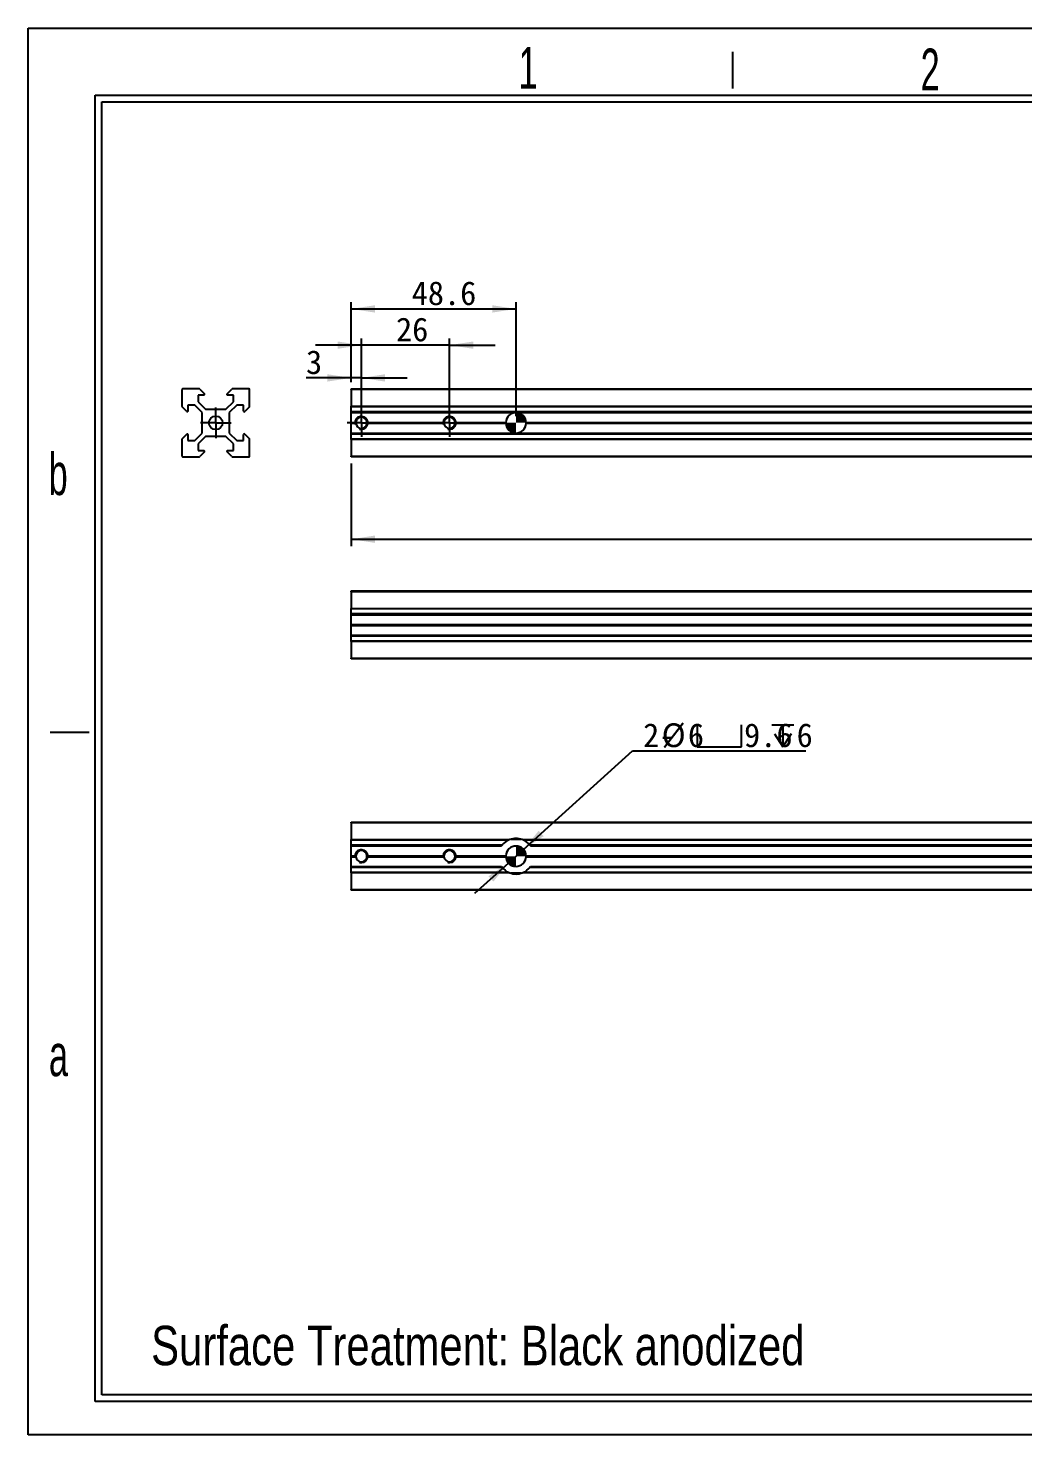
# Model space of a CAD drawing. Header units: millimetres. Extents: x 2 to 295, y 1 to 209.
# Drawn here: x 1.8 to 148.5, y 1.3 to 208.7 of the extents above; entities that cross this region are included whole.
import ezdxf

# ---------------------------------------------------------------- set-up
doc = ezdxf.new("R2010")
doc.units = ezdxf.units.MM
doc.linetypes.add('CENTER', pattern=[10.16, 6.35, -1.27, 1.27, -1.27])
doc.layers.add('DIM', color=5, linetype='Continuous')
doc.layers.add('SLD-0', color=179, linetype='Continuous')
doc.layers.add('中心线', color=1, linetype='CENTER', lineweight=25)
doc.styles.add('SLDTEXTSTYLE0', font='arial.ttf', dxfattribs={"width": 0.7584})
doc.styles.add('SLDTEXTSTYLE11', font='', dxfattribs={"width": 0.67})
doc.styles.add('SLDTEXTSTYLE12', font='')
doc.styles.add('SLDTEXTSTYLE3', font='GOTHIC.TTF', dxfattribs={"width": 0.61171})
doc.styles.get('SLDTEXTSTYLE11').set_extended_font_data('宋体')
doc.styles.get('SLDTEXTSTYLE12').set_extended_font_data('宋体')
doc.dimstyles.new('SLDDIMSTYLE0', dxfattribs={"dimtxt": 3.5, "dimasz": 3.5, "dimexe": 0, "dimexo": 0.0625, "dimgap": 0.875, "dimtad": 2, "dimlfac": 2, "dimrnd": 1e-09, "dimzin": 12, "dimdsep": 46, "dimtxsty": 'SLDTEXTSTYLE11', "dimsah": 1, "dimcen": 0.09, "dimadec": 0, "dimazin": 3, "dimtfac": 1, "dimtmove": 0, "dimatfit": 0, "dimfxl": 0, "dimfrac": 2, "dimtolj": 1, "dimtzin": 12, "dimarcsym": 0})
doc.dimstyles.new('SLDDIMSTYLE1', dxfattribs={"dimtxt": 3.5, "dimasz": 3.5, "dimexe": 0, "dimexo": 0.0625, "dimgap": 0.875, "dimtad": 2, "dimlfac": 2, "dimrnd": 1e-09, "dimzin": 12, "dimdsep": 46, "dimtxsty": 'SLDTEXTSTYLE11', "dimsah": 1, "dimcen": 0.09, "dimadec": 0, "dimazin": 3, "dimtfac": 1, "dimtofl": 0, "dimtmove": 0, "dimatfit": 3, "dimfxl": 0, "dimfrac": 2, "dimtolj": 1, "dimtzin": 12, "dimarcsym": 0})
doc.dimstyles.new('SLDDIMSTYLE2', dxfattribs={"dimtxt": 3.5, "dimasz": 3.5, "dimexe": 0, "dimexo": 0.0625, "dimgap": 0.875, "dimtad": 0, "dimtih": 1, "dimtoh": 1, "dimlfac": 2, "dimrnd": 1e-09, "dimzin": 12, "dimdsep": 46, "dimtxsty": 'SLDTEXTSTYLE11', "dimsah": 1, "dimcen": 0, "dimadec": 0, "dimazin": 3, "dimtfac": 1, "dimtmove": 0, "dimatfit": 3, "dimfxl": 0, "dimfrac": 2, "dimtolj": 1, "dimtzin": 12, "dimarcsym": 0})

# ---------------------------------------------------------------- blocks, each defined once
blk = doc.blocks.new('_D')
at = {"layer": 'DIM'}
for p, q in [((50.94, 161.94), (44.2, 161.94)), ((50.94, 151.49), (50.94, 162.94)), ((63.94, 161.94), (50.94, 161.94)), ((63.94, 151.49), (63.94, 162.94)), ((63.94, 161.94), (70.67, 161.94))]:
    blk.add_line(p, q, dxfattribs=at)
for points in [[(50.94, 161.94), (47.44, 162.48), (47.44, 161.4)], [(63.94, 161.94), (67.44, 161.4), (67.44, 162.48)]]:
    blk.add_solid(points, dxfattribs=at)
at = {"layer": 'DIM', "insert": (56.05, 166.01), "char_height": 3.5, "attachment_point": 1, "style": 'SLDTEXTSTYLE12'}
blk.add_mtext('26', dxfattribs=at)
blk = doc.blocks.new('_D_1')
at = {"layer": 'DIM'}
for p, q in [((49.44, 156.49), (49.44, 158.11)), ((50.94, 151.49), (50.94, 158.11)), ((49.44, 157.11), (42.78, 157.11)), ((50.94, 157.11), (49.44, 157.11)), ((50.94, 157.11), (57.67, 157.11))]:
    blk.add_line(p, q, dxfattribs=at)
for points in [[(49.44, 157.11), (45.94, 157.65), (45.94, 156.57)], [(50.94, 157.11), (54.44, 156.57), (54.44, 157.65)]]:
    blk.add_solid(points, dxfattribs=at)
at = {"layer": 'DIM', "insert": (42.78, 161.18), "char_height": 3.5, "attachment_point": 1, "style": 'SLDTEXTSTYLE12'}
blk.add_mtext('3', dxfattribs=at)
blk = doc.blocks.new('_D_2')
at = {"layer": 'DIM'}
for p, q in [((49.44, 156.49), (49.44, 168.28)), ((73.74, 151.49), (73.74, 168.28)), ((49.44, 167.28), (73.74, 167.28))]:
    blk.add_line(p, q, dxfattribs=at)
for points in [[(49.44, 167.28), (52.94, 166.74), (52.94, 167.82)], [(73.74, 167.28), (70.24, 167.82), (70.24, 166.74)]]:
    blk.add_solid(points, dxfattribs=at)
at = {"layer": 'DIM', "insert": (58.36, 171.35), "char_height": 3.5, "attachment_point": 1, "style": 'SLDTEXTSTYLE12'}
blk.add_mtext('48.6', dxfattribs=at)
blk = doc.blocks.new('_D_6')
at = {"layer": 'DIM'}
for p, q in [((49.44, 144.49), (49.44, 132.33)), ((256.94, 144.49), (256.94, 132.33)), ((49.44, 133.33), (256.94, 133.33))]:
    blk.add_line(p, q, dxfattribs=at)
for points in [[(49.44, 133.33), (52.94, 132.79), (52.94, 133.87)], [(256.94, 133.33), (253.44, 133.87), (253.44, 132.79)]]:
    blk.add_solid(points, dxfattribs=at)
at = {"layer": 'DIM', "insert": (154.5, 137.4), "char_height": 3.5, "attachment_point": 1, "style": 'SLDTEXTSTYLE12'}
blk.add_mtext('415', dxfattribs=at)
blk = doc.blocks.new('SW_CENTERMARKSYMBOL_0')
at = {"layer": '中心线', "color": 0}
for p, q in [((0, 1.25), (0, 2.075)), ((-1.25, 0), (-2.075, 0)), ((0, 0), (-1.25, 0)), ((0, 0), (0, 1.25)), ((0, 0), (0, -1.25)), ((0, 0), (1.25, 0)), ((1.25, 0), (2.075, 0)), ((0, -1.25), (0, -2.075))]:
    blk.add_line(p, q, dxfattribs=at)
blk = doc.blocks.new('SW_CENTERMARKSYMBOL_3')
at = {"layer": '中心线', "color": 0}
for p, q in [((0, 1.25), (0, 2.075)), ((-1.25, 0), (-2.075, 0)), ((0, 0), (-1.25, 0)), ((0, 0), (0, 1.25)), ((0, 0), (0, -1.25)), ((0, 0), (1.25, 0)), ((1.25, 0), (2.075, 0)), ((0, -1.25), (0, -2.075))]:
    blk.add_line(p, q, dxfattribs=at)
blk = doc.blocks.new('SW_DOWELSYMBOL_1')
at = {"linetype": 'Continuous', "lineweight": 0}
h = blk.add_hatch(color=0, dxfattribs=at)
edge = h.paths.add_edge_path(flags=0)
edge.add_arc((0, 0), 1.5, 180, 270)
edge.add_line((0, -1.5), (0, 0))
edge.add_line((0, 0), (-1.5, 0))
h = blk.add_hatch(color=0, dxfattribs=at)
edge = h.paths.add_edge_path(flags=0)
edge.add_arc((0, 0), 1.5, 0, 90)
edge.add_line((0, 1.5), (0, 0))
edge.add_line((0, 0), (1.5, 0))
at = {"color": 0, "linetype": 'Continuous', "lineweight": 0}
blk.add_circle((0, 0), 1.5, dxfattribs=at)
blk = doc.blocks.new('SW_CENTERMARKSYMBOL_4')
at = {"layer": '中心线', "color": 0}
for p, q in [((0, 1.25), (0, 2.25)), ((-1.25, 0), (-2.25, 0)), ((0, 0), (-1.25, 0)), ((0, 0), (0, 1.25)), ((0, 0), (0, -1.25)), ((0, 0), (1.25, 0)), ((1.25, 0), (2.25, 0)), ((0, -1.25), (0, -2.25))]:
    blk.add_line(p, q, dxfattribs=at)
blk = doc.blocks.new('SW_SYMBOL_HOLE_SPOT')
at = {"layer": 'DIM', "color": 0}
for p, q in [((0, 875), (0, 75)), ((1600, 75), (1600, 875)), ((0, 75), (1600, 75))]:
    blk.add_line(p, q, dxfattribs=at)
blk = doc.blocks.new('SW_SYMBOL_HOLE_DEPTH')
at = {"layer": 'DIM', "color": 0}
for p, q in [((0, 875), (800, 875)), ((100, 555), (400, 75)), ((400, 875), (400, 75)), ((700, 555), (400, 75))]:
    blk.add_line(p, q, dxfattribs=at)
blk = doc.blocks.new('_D_10')
at = {"layer": 'DIM'}
for p, q in [((74.85, 87.61), (90.9, 102.11)), ((90.9, 102.11), (116.47, 102.11)), ((72.62, 85.59), (74.85, 87.61)), ((72.62, 85.59), (67.63, 81.08))]:
    blk.add_line(p, q, dxfattribs=at)
blk.add_arc((73.74, 86.6), 1.5, 210.9881, 255.8028, dxfattribs=at)
for points in [[(74.85, 87.61), (77.81, 89.55), (77.08, 90.35)], [(72.62, 85.59), (69.67, 83.65), (70.39, 82.85)]]:
    blk.add_solid(points, dxfattribs=at)
at = {"layer": 'DIM', "xscale": 0.004072727272727273, "yscale": 0.004072727272727273, "zscale": 0.004072727272727273}
for name, p in [('SW_SYMBOL_HOLE_SPOT', (100.44, 102.4)), ('SW_SYMBOL_HOLE_DEPTH', (111.45, 102.4))]:
    blk.add_blockref(name, p, dxfattribs=at)
at = {"layer": 'DIM', "char_height": 3.5, "attachment_point": 1, "style": 'SLDTEXTSTYLE12'}
for s, insert in [('2-', (92.48, 106.19)), ('%%c', (95.21, 106.19)), ('6', (99.08, 106.19)), ('9.6', (107.36, 106.19)), ('6', (115.11, 106.19))]:
    blk.add_mtext(s, dxfattribs=dict(at, insert=insert))
blk = doc.blocks.new('SW_DOWELSYMBOL_3')
at = {"linetype": 'Continuous', "lineweight": 0}
h = blk.add_hatch(color=0, dxfattribs=at)
edge = h.paths.add_edge_path(flags=0)
edge.add_arc((0, 0), 1.5, 180, 270)
edge.add_line((0, -1.5), (0, 0))
edge.add_line((0, 0), (-1.5, 0))
h = blk.add_hatch(color=0, dxfattribs=at)
edge = h.paths.add_edge_path(flags=0)
edge.add_arc((0, 0), 1.5, 0, 90)
edge.add_line((0, 1.5), (0, 0))
edge.add_line((0, 0), (1.5, 0))
at = {"color": 0, "linetype": 'Continuous', "lineweight": 0}
blk.add_circle((0, 0), 1.5, dxfattribs=at)

msp = doc.modelspace()

# ---------------------------------------------------------------- linework, layer by layer
at = {"color": 7, "linetype": 'Continuous', "lineweight": 25}
for p, q in [((24.4712, 155.3875), (24.4712, 152.9289)), ((27.0297, 155.4875), (24.5712, 155.4875)), ((27.7297, 154.5875), (26.8661, 154.5875)), ((26.8661, 154.5875), (26.8661, 153.5875)), ((26.8661, 153.5875), (27.9661, 152.4875)), ((27.1004, 155.4582), (27.8004, 154.7582)), ((30.9762, 152.4875), (32.0762, 153.5875)), ((31.1419, 154.7582), (31.8419, 155.4582)), ((32.0762, 154.5875), (31.2126, 154.5875)), ((34.3712, 155.4875), (31.9126, 155.4875)), ((32.0762, 153.5875), (32.0762, 154.5875)), ((34.4712, 152.9289), (34.4712, 155.3875)), ((49.4356, 155.3875), (49.4356, 155.4875)), ((49.4356, 155.4875), (256.9356, 155.4875)), ((256.9356, 155.3875), (49.4356, 155.3875)), ((49.4356, 155.3875), (49.4356, 152.9289)), ((25.2004, 152.1582), (24.5004, 152.8582)), ((26.3712, 153.0925), (25.3712, 153.0925)), ((25.3712, 153.0925), (25.3712, 152.2289)), ((27.4712, 151.9925), (26.3712, 153.0925)), ((27.4712, 150.5582), (27.4712, 151.9925)), ((27.9661, 152.4875), (29.4004, 152.4875)), ((29.4004, 152.4875), (29.4712, 152.4168)), ((29.4712, 152.4168), (29.5419, 152.4875)), ((29.5419, 152.4875), (30.9762, 152.4875)), ((32.5712, 153.0925), (31.4712, 151.9925)), ((31.4712, 151.9925), (31.4712, 150.5582)), ((33.5712, 153.0925), (32.5712, 153.0925)), ((33.5712, 152.2289), (33.5712, 153.0925)), ((34.4419, 152.8582), (33.7419, 152.1582)), ((49.4356, 152.9289), (256.9356, 152.9289)), ((49.4356, 152.8582), (49.4356, 152.9289)), ((256.9356, 152.8582), (49.4356, 152.8582)), ((49.4356, 152.1582), (49.4356, 152.8582)), ((49.4356, 152.1582), (256.9356, 152.1582)), ((49.4356, 152.1289), (49.4356, 152.1582)), ((49.4356, 152.1289), (256.9356, 152.1289)), ((49.4356, 151.9925), (49.4356, 152.1289)), ((49.4356, 151.9925), (256.9356, 151.9925)), ((49.4356, 150.5582), (49.4356, 151.9925)), ((27.5419, 150.4875), (27.4712, 150.5582)), ((27.4712, 150.4168), (27.5419, 150.4875)), ((27.4712, 148.9825), (27.4712, 150.4168)), ((31.4712, 150.5582), (31.4004, 150.4875)), ((31.4004, 150.4875), (31.4712, 150.4168)), ((31.4712, 150.4168), (31.4712, 148.9825)), ((49.4356, 150.5582), (50.1137, 150.5582)), ((49.4356, 150.4875), (49.4356, 150.5582)), ((49.4356, 150.4875), (50.1106, 150.4875)), ((49.4356, 150.4168), (49.4356, 150.4875)), ((49.4356, 150.4168), (50.1137, 150.4168)), ((49.4356, 148.9825), (49.4356, 150.4168)), ((51.7576, 150.5582), (63.1137, 150.5582)), ((51.7576, 150.4168), (63.1137, 150.4168)), ((51.7606, 150.4875), (63.1106, 150.4875)), ((64.7576, 150.5582), (72.2373, 150.5582)), ((64.7576, 150.4168), (72.2373, 150.4168)), ((64.7606, 150.4875), (72.2356, 150.4875)), ((75.234, 150.5582), (211.9637, 150.5582)), ((75.234, 150.4168), (211.9637, 150.4168)), ((75.2356, 150.4875), (211.9606, 150.4875)), ((24.4712, 148.0461), (24.4712, 145.5875)), ((24.5004, 148.1168), (25.2004, 148.8168)), ((25.3712, 148.7461), (25.3712, 147.8825)), ((25.3712, 147.8825), (26.3712, 147.8825)), ((26.3712, 147.8825), (27.4712, 148.9825)), ((27.9661, 148.4875), (26.8661, 147.3875)), ((26.8661, 147.3875), (26.8661, 146.3875)), ((29.4004, 148.4875), (27.9661, 148.4875)), ((29.4712, 148.5582), (29.4004, 148.4875)), ((29.5419, 148.4875), (29.4712, 148.5582)), ((30.9762, 148.4875), (29.5419, 148.4875)), ((32.0762, 147.3875), (30.9762, 148.4875)), ((31.4712, 148.9825), (32.5712, 147.8825)), ((32.0762, 146.3875), (32.0762, 147.3875)), ((32.5712, 147.8825), (33.5712, 147.8825)), ((33.5712, 147.8825), (33.5712, 148.7461)), ((33.7419, 148.8168), (34.4419, 148.1168)), ((34.4712, 145.5875), (34.4712, 148.0461)), ((49.4356, 148.9825), (256.9356, 148.9825)), ((49.4356, 148.8461), (49.4356, 148.9825)), ((256.9356, 148.8461), (49.4356, 148.8461)), ((49.4356, 148.8168), (49.4356, 148.8461)), ((256.9356, 148.8168), (49.4356, 148.8168)), ((49.4356, 148.1168), (49.4356, 148.8168)), ((49.4356, 148.1168), (256.9356, 148.1168)), ((49.4356, 148.0461), (49.4356, 148.1168)), ((256.9356, 148.0461), (49.4356, 148.0461)), ((49.4356, 148.0461), (49.4356, 145.5875)), ((24.5712, 145.4875), (27.0297, 145.4875)), ((26.8661, 146.3875), (27.7297, 146.3875)), ((27.8004, 146.2168), (27.1004, 145.5168)), ((31.8419, 145.5168), (31.1419, 146.2168)), ((31.2126, 146.3875), (32.0762, 146.3875)), ((31.9126, 145.4875), (34.3712, 145.4875)), ((49.4356, 145.5875), (256.9356, 145.5875)), ((49.4356, 145.4875), (49.4356, 145.5875)), ((256.9356, 145.4875), (49.4356, 145.4875)), ((49.4356, 125.5978), (49.4356, 125.6978)), ((49.4356, 125.6978), (256.9356, 125.6978)), ((256.9356, 125.5978), (49.4356, 125.5978)), ((49.4356, 125.5978), (49.4356, 123.1392)), ((49.4356, 123.1392), (256.9356, 123.1392)), ((49.4356, 123.0685), (49.4356, 123.1392)), ((256.9356, 123.0685), (49.4356, 123.0685)), ((49.4356, 122.3685), (49.4356, 123.0685)), ((49.4356, 122.3685), (256.9356, 122.3685)), ((49.4356, 122.3392), (49.4356, 122.3685)), ((49.4356, 122.3392), (256.9356, 122.3392)), ((49.4356, 122.2028), (49.4356, 122.3392)), ((49.4356, 122.2028), (256.9356, 122.2028)), ((49.4356, 120.7685), (49.4356, 122.2028)), ((49.4356, 120.7685), (256.9356, 120.7685)), ((49.4356, 120.6978), (49.4356, 120.7685)), ((49.4356, 120.6978), (256.9356, 120.6978)), ((49.4356, 120.6271), (49.4356, 120.6978)), ((49.4356, 120.6271), (256.9356, 120.6271)), ((49.4356, 119.1928), (49.4356, 120.6271)), ((49.4356, 119.1928), (256.9356, 119.1928)), ((49.4356, 119.0564), (49.4356, 119.1928)), ((256.9356, 119.0564), (49.4356, 119.0564)), ((49.4356, 119.0271), (49.4356, 119.0564)), ((256.9356, 119.0271), (49.4356, 119.0271)), ((49.4356, 118.3271), (49.4356, 119.0271)), ((49.4356, 118.3271), (256.9356, 118.3271)), ((49.4356, 118.2564), (49.4356, 118.3271)), ((256.9356, 118.2564), (49.4356, 118.2564)), ((49.4356, 118.2564), (49.4356, 115.7978)), ((49.4356, 115.7978), (256.9356, 115.7978)), ((49.4356, 115.6978), (49.4356, 115.7978)), ((256.9356, 115.6978), (49.4356, 115.6978)), ((49.4356, 91.6005), (256.9356, 91.6005)), ((49.4356, 91.5005), (49.4356, 91.6005)), ((256.9356, 91.5005), (49.4356, 91.5005)), ((49.4356, 91.5005), (49.4356, 89.0419)), ((49.4356, 89.0419), (72.7712, 89.0419)), ((49.4356, 88.9712), (49.4356, 89.0419)), ((72.6085, 88.9712), (49.4356, 88.9712)), ((49.4356, 88.2712), (49.4356, 88.9712)), ((49.4356, 88.2712), (71.711, 88.2712)), ((49.4356, 88.2419), (49.4356, 88.2712)), ((49.4356, 88.2419), (71.688, 88.2419)), ((49.4356, 88.1055), (49.4356, 88.2419)), ((49.4356, 88.1055), (71.5849, 88.1055)), ((49.4356, 86.6712), (49.4356, 88.1055)), ((72.9197, 89.0954), (74.5516, 89.0954)), ((74.7001, 89.0419), (222.8712, 89.0419)), ((222.7085, 88.9712), (74.8627, 88.9712)), ((75.7603, 88.2712), (221.811, 88.2712)), ((75.7836, 88.2419), (221.788, 88.2419)), ((75.8864, 88.1055), (221.6849, 88.1055)), ((49.4356, 86.6712), (50.1137, 86.6712)), ((49.4356, 86.6005), (49.4356, 86.6712)), ((49.4356, 86.6005), (50.1106, 86.6005)), ((49.4356, 86.5297), (49.4356, 86.6005)), ((49.4356, 86.5297), (50.1137, 86.5297)), ((49.4356, 85.0954), (49.4356, 86.5297)), ((49.4356, 85.0954), (71.5849, 85.0954)), ((49.4356, 84.959), (49.4356, 85.0954)), ((51.7576, 86.6712), (63.1137, 86.6712)), ((51.7576, 86.5297), (63.1137, 86.5297)), ((51.7606, 86.6005), (63.1106, 86.6005)), ((64.7576, 86.6712), (72.2373, 86.6712)), ((64.7576, 86.5297), (72.2373, 86.5297)), ((64.7606, 86.6005), (72.2356, 86.6005)), ((75.234, 86.6712), (211.9637, 86.6712)), ((75.234, 86.5297), (211.9637, 86.5297)), ((75.2356, 86.6005), (211.9606, 86.6005)), ((75.8864, 85.0954), (221.6849, 85.0954)), ((71.6877, 84.959), (49.4356, 84.959)), ((49.4356, 84.9297), (49.4356, 84.959)), ((71.711, 84.9297), (49.4356, 84.9297)), ((49.4356, 84.2297), (49.4356, 84.9297)), ((49.4356, 84.2297), (72.6085, 84.2297)), ((49.4356, 84.159), (49.4356, 84.2297)), ((72.7712, 84.159), (49.4356, 84.159)), ((49.4356, 84.159), (49.4356, 81.7005)), ((74.5516, 84.1055), (72.9197, 84.1055)), ((222.8712, 84.159), (74.7001, 84.159)), ((74.8627, 84.2297), (222.7085, 84.2297)), ((221.811, 84.9297), (75.7603, 84.9297)), ((221.7877, 84.959), (75.7833, 84.959)), ((49.4356, 81.7005), (256.9356, 81.7005)), ((49.4356, 81.6005), (49.4356, 81.7005)), ((256.9356, 81.6005), (49.4356, 81.6005))]:
    msp.add_line(p, q, dxfattribs=at)
msp.add_circle((29.4712, 150.4875), 1, dxfattribs=at)
for centre, radius, start, end in [((24.5712, 155.3875), 0.1, 90, 180), ((27.0297, 155.3875), 0.1, 45, 90), ((27.7297, 154.6875), 0.1, 270, 45), ((31.2126, 154.6875), 0.1, 135, 270), ((31.9126, 155.3875), 0.1, 90, 135), ((34.3712, 155.3875), 0.1, 0, 90), ((24.5712, 152.9289), 0.1, 180, 225), ((25.2712, 152.2289), 0.1, 225, 0), ((33.6712, 152.2289), 0.1, 180, 315), ((34.3712, 152.9289), 0.1, 315, 0), ((73.7356, 150.4875), 1.5, 2.70195, 177.29805), ((50.9356, 150.4875), 0.825, 175.083151, 180), ((50.9356, 150.4875), 0.825, 180, 184.916849), ((50.9356, 150.4875), 0.825, 4.916849, 175.083151), ((50.9356, 150.4875), 0.825, 184.916849, 355.083151), ((50.9356, 150.4875), 0.825, 360, 4.916849), ((50.9356, 150.4875), 0.825, 355.083151, 360), ((63.9356, 150.4875), 0.825, 175.083151, 180), ((63.9356, 150.4875), 0.825, 180, 184.916849), ((63.9356, 150.4875), 0.825, 4.916849, 175.083151), ((63.9356, 150.4875), 0.825, 184.916849, 355.083151), ((63.9356, 150.4875), 0.825, 360, 4.916849), ((63.9356, 150.4875), 0.825, 355.083151, 360), ((73.7356, 150.4875), 1.5, 177.29805, 180), ((73.7356, 150.4875), 1.5, 180, 182.70195), ((73.7356, 150.4875), 1.5, 182.70195, 357.29805), ((73.7356, 150.4875), 1.5, 0, 2.70195), ((73.7356, 150.4875), 1.5, 357.29805, 0), ((24.5712, 148.0461), 0.1, 135, 180), ((25.2712, 148.7461), 0.1, 0, 135), ((33.6712, 148.7461), 0.1, 45, 180), ((34.3712, 148.0461), 0.1, 0, 45), ((24.5712, 145.5875), 0.1, 180, 270), ((27.0297, 145.5875), 0.1, 270, 315), ((27.7297, 146.2875), 0.1, 315, 90), ((31.2126, 146.2875), 0.1, 90, 225), ((31.9126, 145.5875), 0.1, 225, 270), ((34.3712, 145.5875), 0.1, 270, 0), ((73.7356, 86.6005), 2.625, 68.444993, 111.555007), ((50.9356, 86.6005), 0.825, 4.916849, 175.083151), ((63.9356, 86.6005), 0.825, 4.916849, 175.083151), ((73.7356, 86.6005), 2.625, 141.295542, 145.016329), ((73.7356, 86.6005), 2.625, 115.427692, 140.471556), ((73.7356, 86.6005), 1.5, 2.70195, 177.29805), ((73.7356, 86.6005), 2.625, 39.528444, 64.572308), ((73.7356, 86.6005), 2.625, 34.983671, 38.704458), ((50.9356, 86.6005), 0.825, 175.083151, 180), ((50.9356, 86.6005), 0.825, 180, 184.916849), ((50.9356, 86.6005), 0.825, 184.916849, 355.083151), ((50.9356, 86.6005), 0.825, 0, 4.916849), ((50.9356, 86.6005), 0.825, 355.083151, 0), ((63.9356, 86.6005), 0.825, 175.083151, 180), ((63.9356, 86.6005), 0.825, 180, 184.916849), ((63.9356, 86.6005), 0.825, 184.916849, 355.083151), ((63.9356, 86.6005), 0.825, 0, 4.916849), ((63.9356, 86.6005), 0.825, 355.083151, 0), ((73.7356, 86.6005), 2.625, 214.983671, 218.704458), ((73.7356, 86.6005), 1.5, 177.29805, 180), ((73.7356, 86.6005), 1.5, 180, 182.70195), ((73.7356, 86.6005), 1.5, 182.70195, 357.29805), ((73.7356, 86.6005), 1.5, 0, 2.70195), ((73.7356, 86.6005), 1.5, 357.29805, 0), ((73.7356, 86.6005), 2.625, 321.295542, 325.016329), ((73.7356, 86.6005), 2.625, 219.528444, 244.572308), ((73.7356, 86.6005), 2.625, 248.444993, 291.555007), ((73.7356, 86.6005), 2.625, 295.427692, 320.471556)]:
    msp.add_arc(centre, radius, start, end, dxfattribs=at)
at = {"color": 7, "linetype": 'Continuous', "lineweight": 18}
for centre in [(50.9356, 150.4875), (63.9356, 150.4875), (50.9356, 86.6005), (63.9356, 86.6005)]:
    msp.add_arc(centre, 1, 255, 195, dxfattribs=at)
at = {"color": 7, "linetype": 'Continuous', "lineweight": 25}
for points, knots in [([(71.711, 88.2712), (71.7058, 88.2649), (71.6955, 88.2523), (71.6875, 88.2423), (71.6879, 88.2428), (71.688, 88.2429)], [0, 0, 0, 0, 0.40156638, 0.80578395, 1, 1, 1, 1]), ([(72.7712, 89.0419), (72.7431, 89.0308), (72.7154, 89.0192), (72.6609, 88.9955), (72.6338, 88.9832), (72.6085, 88.9712)], [0, 0, 0, 0, 0.5, 0.5, 1, 1, 1, 1]), ([(74.8627, 88.9712), (74.8375, 88.9832), (74.8109, 88.9953), (74.7561, 89.0192), (74.7282, 89.0308), (74.7001, 89.0419)], [0, 0, 0, 0, 0.5, 0.5, 1, 1, 1, 1]), ([(75.7836, 88.2426), (75.7837, 88.2424), (75.7847, 88.2412), (75.7803, 88.2467), (75.7721, 88.2569), (75.764, 88.2667), (75.7603, 88.2712)], [0, 0, 0, 0, 0.07712924, 0.39756215, 0.72544863, 1, 1, 1, 1]), ([(71.6877, 84.9583), (71.6875, 84.9585), (71.6866, 84.9597), (71.691, 84.9542), (71.6992, 84.944), (71.7073, 84.9342), (71.711, 84.9297)], [0, 0, 0, 0, 0.07712924, 0.39756215, 0.72544863, 1, 1, 1, 1]), ([(72.6085, 84.2297), (72.6338, 84.2177), (72.6604, 84.2056), (72.7152, 84.1817), (72.7431, 84.1701), (72.7712, 84.159)], [0, 0, 0, 0, 0.5, 0.5, 1, 1, 1, 1]), ([(74.7001, 84.159), (74.7282, 84.1701), (74.7559, 84.1817), (74.8104, 84.2054), (74.8375, 84.2177), (74.8627, 84.2297)], [0, 0, 0, 0, 0.5, 0.5, 1, 1, 1, 1]), ([(75.7603, 84.9297), (75.7655, 84.936), (75.7758, 84.9487), (75.7838, 84.9586), (75.7834, 84.9581), (75.7833, 84.958)], [0, 0, 0, 0, 0.40156638, 0.80578395, 1, 1, 1, 1])]:
    msp.add_open_spline(points, degree=3, knots=knots, dxfattribs=at)
at = {"layer": 'SLD-0'}
for p, q in [((1.812, 208.6737), (295.1066, 208.6737)), ((1.812, 1.2938), (1.812, 208.6737)), ((12.6748, 7.2189), (12.6748, 197.811)), ((12.6748, 197.811), (289.1814, 197.811)), ((289.1814, 7.2189), (12.6748, 7.2189)), ((295.1066, 1.2938), (1.812, 1.2938))]:
    msp.add_line(p, q, dxfattribs=at)
at = {"layer": 'SLD-0', "color": 6, "linetype": 'Continuous'}
for p, q in [((105.701, 199.786), (105.701, 205.1695)), ((11.6873, 6.2314), (11.6873, 198.7985)), ((11.6873, 198.7985), (290.1689, 198.7985)), ((10.8046, 104.8527), (5.0681, 104.8527)), ((290.1689, 6.2314), (11.6873, 6.2314))]:
    msp.add_line(p, q, dxfattribs=at)

# ---------------------------------------------------------------- block references
at = {"color": 7, "linetype": 'Continuous', "lineweight": 0}
for name, p in [('SW_DOWELSYMBOL_1', (73.7356, 150.4875)), ('SW_DOWELSYMBOL_3', (73.7356, 86.6005))]:
    msp.add_blockref(name, p, dxfattribs=at)
at = {"layer": '中心线'}
for name, p in [('SW_CENTERMARKSYMBOL_4', (29.4712, 150.4875)), ('SW_CENTERMARKSYMBOL_0', (50.9356, 150.4875)), ('SW_CENTERMARKSYMBOL_3', (63.9356, 150.4875))]:
    msp.add_blockref(name, p, dxfattribs=at)

# ---------------------------------------------------------------- texts
at = {"layer": 'SLD-0', "char_height": 6.172, "attachment_point": 1, "style": 'SLDTEXTSTYLE3'}
for s, insert in [('1', (74.111, 205.8988)), ('2', (133.3881, 205.6552)), ('b', (4.8346, 146.0194)), ('a', (4.8798, 60.3511))]:
    msp.add_mtext(s, dxfattribs=dict(at, insert=insert))
at = {"layer": 'SLD-0', "color": 5, "insert": (19.9499, 17.3779), "char_height": 5.820833, "attachment_point": 1, "style": 'SLDTEXTSTYLE0'}
msp.add_mtext('Surface Treatment: Black anodized', dxfattribs=at)

# ---------------------------------------------------------------- dimensions: what is measured, and where the dimension line sits
at = {"layer": 'DIM'}
for base, p1, p2, dimstyle, picture, middle in [((73.7356, 167.2776), (49.4356, 155.4875), (73.7356, 150.4875), 'SLDDIMSTYLE1', '_D_2', (61.0846, 167.2776)), ((50.9356, 161.9419), (63.9356, 150.4875), (50.9356, 150.4875), 'SLDDIMSTYLE0', '_D', (57.4121, 161.9419)), ((49.4356, 157.1087), (50.9356, 150.4875), (49.4356, 155.4875), 'SLDDIMSTYLE0', '_D_1', (43.457, 157.1087)), ((256.9356, 133.3284), (49.4356, 145.4875), (256.9356, 145.4875), 'SLDDIMSTYLE1', '_D_6', (156.5378, 133.3284))]:
    dim = msp.add_linear_dim(base=base, p1=p1, p2=p2, dimstyle=dimstyle, dxfattribs=at)
    dim.commit()
    dim.dimension.update_dxf_attribs({"geometry": picture, "text_midpoint": middle, "dimtype": 160})
dim = msp.add_diameter_dim_2p(p1=(74.8484, 87.6063), p2=(72.6229, 85.5946), text='2-<>{\\fGDT;v}9.6{\\fGDT;x}6', dimstyle='SLDDIMSTYLE2', dxfattribs=at)
dim.commit()
dim.dimension.update_dxf_attribs({"geometry": '_D_10', "text_midpoint": (104.4788, 104.6505), "dimtype": 163})

doc.saveas('drawing.dxf')
